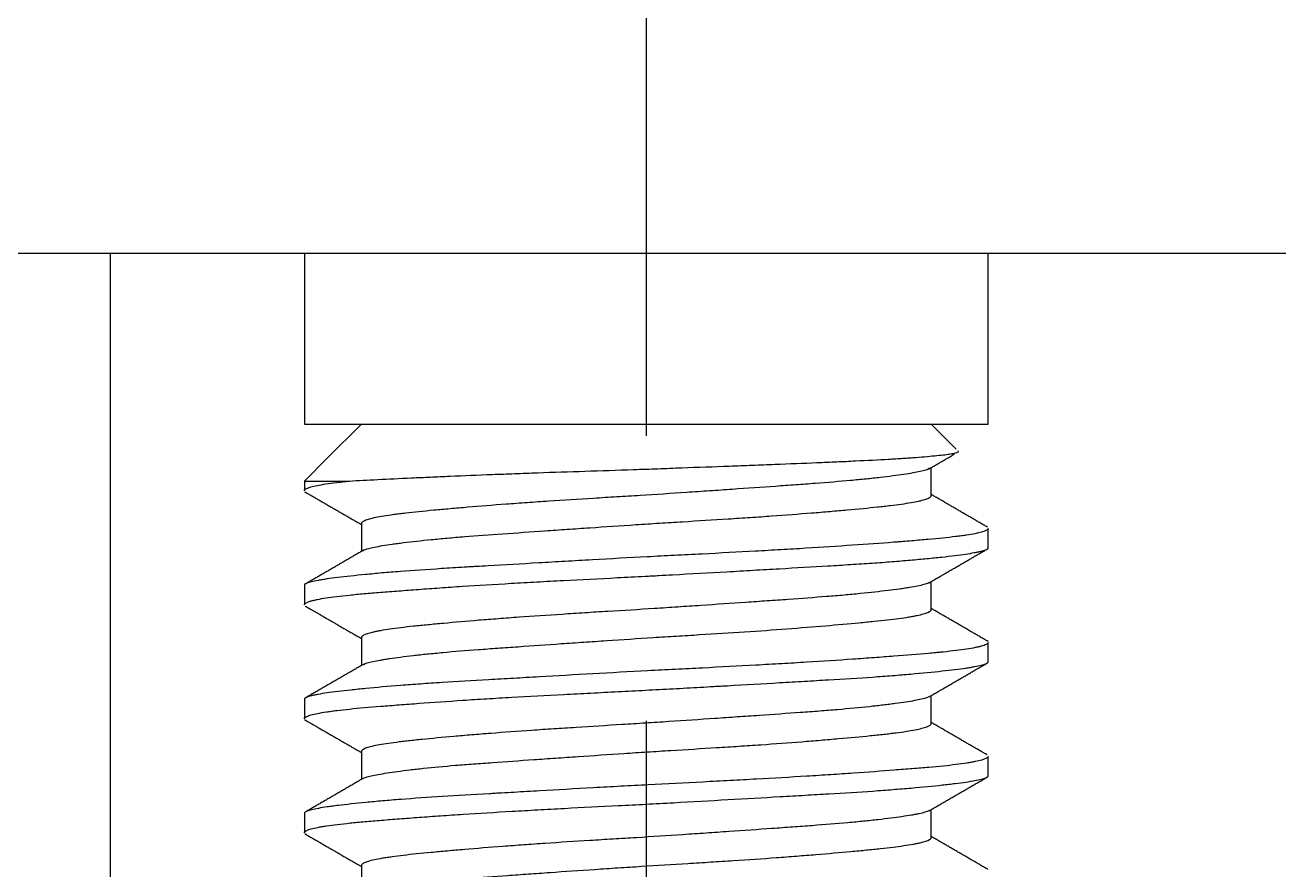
# Model space of a CAD drawing. Extents: x 0 to 790, y 0 to 579.
# Drawn here: x 522.93 to 533.93, y 266.38 to 273.79 of the extents above; entities that cross this region are included whole.
import ezdxf

# ---------------------------------------------------------------- set-up
doc = ezdxf.new("R2010")
doc.units = 0
doc.header["$LTSCALE"] = 10
doc.header["$MEASUREMENT"] = 0
doc.linetypes.add('CENTER', pattern=[2, 1.25, -0.25, 0.25, -0.25])
doc.layers.add('1', color=7, linetype='CONTINUOUS')

msp = doc.modelspace()

# ---------------------------------------------------------------- linework, layer by layer
at = {"layer": '1', "color": 1, "linetype": 'CENTER', "lineweight": -3}
msp.add_line((528.38, 282.686), (528.38, 209.789), dxfattribs=at)
at = {"layer": '1', "color": 7, "linetype": 'Continuous', "lineweight": -3}
for p, q in [((522.68, 271.789), (544.93, 271.789)), ((523.68, 260.79), (523.68, 271.789)), ((525.38, 271.789), (525.38, 270.705)), ((531.38, 270.289), (531.38, 271.789)), ((525.38, 270.705), (525.38, 270.289)), ((525.38, 270.289), (531.38, 270.289)), ((525.88, 270.289), (525.58, 269.989)), ((531.099, 270.07), (530.88, 270.289)), ((525.58, 269.989), (525.38, 269.789)), ((530.88, 269.662), (530.88, 269.908)), ((525.38, 269.789), (525.38, 269.705)), ((525.38, 269.789), (525.776, 269.789)), ((525.88, 269.417), (525.88, 269.171)), ((531.38, 269.206), (531.38, 269.373)), ((525.38, 268.874), (525.38, 268.705)), ((530.88, 268.662), (530.88, 268.908)), ((525.88, 268.416), (525.88, 268.171)), ((531.38, 268.205), (531.38, 268.373)), ((525.38, 267.873), (525.38, 267.705)), ((530.88, 267.662), (530.88, 267.908)), ((525.88, 267.417), (525.88, 267.171)), ((531.38, 267.206), (531.38, 267.374)), ((525.38, 266.873), (525.38, 266.705)), ((530.88, 266.662), (530.88, 266.908)), ((525.88, 266.416), (525.88, 266.171))]:
    msp.add_line(p, q, dxfattribs=at)
for points, knots in [([(525.776, 269.789), (525.851, 269.794), (525.934, 269.798), (526.116, 269.808), (526.214, 269.812), (526.347, 269.818), (526.374, 269.82), (526.429, 269.822), (526.457, 269.823), (526.542, 269.827), (526.6, 269.83), (526.777, 269.837), (526.9, 269.842), (527.093, 269.85), (527.158, 269.852), (527.258, 269.856), (527.292, 269.857), (527.36, 269.86), (527.394, 269.861), (527.564, 269.867), (527.702, 269.871), (527.982, 269.881), (528.124, 269.885), (528.303, 269.891), (528.339, 269.893), (528.411, 269.895), (528.517, 269.899), (528.623, 269.903), (528.833, 269.911), (528.972, 269.916), (529.142, 269.922), (529.176, 269.924), (529.244, 269.926), (529.278, 269.928), (529.378, 269.931), (529.443, 269.934), (529.636, 269.941), (529.759, 269.946), (529.936, 269.954), (529.994, 269.956), (530.079, 269.96), (530.106, 269.961), (530.161, 269.963), (530.188, 269.965), (530.319, 269.971), (530.416, 269.976), (530.549, 269.984), (530.591, 269.986), (530.651, 269.99), (530.671, 269.992), (530.709, 269.994), (530.727, 269.996), (530.817, 270.002), (530.878, 270.008), (530.981, 270.018), (531.022, 270.023), (531.061, 270.029), (531.068, 270.03), (531.081, 270.033), (531.086, 270.034), (531.101, 270.038), (531.109, 270.04), (531.119, 270.046), (531.12, 270.049), (531.116, 270.053)], [0, 0, 0, 0, 0.056696, 0.056696, 0.113391, 0.113391, 0.127565, 0.127565, 0.141739, 0.141739, 0.170087, 0.170087, 0.226783, 0.226783, 0.255131, 0.255131, 0.269305, 0.269305, 0.283479, 0.283479, 0.340174, 0.340174, 0.39687, 0.39687, 0.411044, 0.411044, 0.425218, 0.453566, 0.453566, 0.510261, 0.510261, 0.524435, 0.524435, 0.538609, 0.538609, 0.566957, 0.566957, 0.623653, 0.623653, 0.652001, 0.652001, 0.666175, 0.666175, 0.680349, 0.680349, 0.737044, 0.737044, 0.765392, 0.765392, 0.779566, 0.779566, 0.79374, 0.79374, 0.850436, 0.850436, 0.907131, 0.907131, 0.921305, 0.921305, 0.935479, 0.935479, 0.963827, 0.963827, 1, 1, 1, 1]), ([(530.867, 269.9), (530.866, 269.899), (530.864, 269.899), (530.847, 269.89), (530.821, 269.881), (530.763, 269.869), (530.742, 269.864), (530.693, 269.856), (530.667, 269.851), (530.579, 269.838), (530.51, 269.829), (530.412, 269.818), (530.392, 269.816), (530.35, 269.811), (530.329, 269.809), (530.264, 269.802), (530.218, 269.798), (530.076, 269.785), (529.973, 269.776), (529.835, 269.766), (529.806, 269.764), (529.749, 269.759), (529.721, 269.757), (529.633, 269.751), (529.574, 269.747), (529.392, 269.734), (529.266, 269.725), (529.102, 269.714), (529.069, 269.712), (529.003, 269.707), (528.969, 269.705), (528.869, 269.698), (528.802, 269.694), (528.6, 269.68), (528.464, 269.671), (528.293, 269.66), (528.258, 269.658), (528.189, 269.654), (528.155, 269.652), (528.053, 269.646), (527.985, 269.641), (527.784, 269.629), (527.653, 269.621), (527.492, 269.61), (527.46, 269.608), (527.396, 269.603), (527.365, 269.601), (527.271, 269.595), (527.21, 269.59), (527.032, 269.577), (526.92, 269.568), (526.787, 269.557), (526.76, 269.554), (526.709, 269.55), (526.683, 269.548), (526.608, 269.541), (526.561, 269.537), (526.424, 269.524), (526.342, 269.516), (526.251, 269.505), (526.233, 269.503), (526.199, 269.499), (526.182, 269.497), (526.134, 269.49), (526.105, 269.486), (526.025, 269.473), (525.982, 269.464), (525.934, 269.451), (525.921, 269.446), (525.899, 269.437), (525.891, 269.432), (525.882, 269.424), (525.88, 269.419), (525.88, 269.415)], [0, 0, 0, 0, 0.004742, 0.004742, 0.058621, 0.058621, 0.085561, 0.085561, 0.1125, 0.1125, 0.16638, 0.16638, 0.17985, 0.17985, 0.193319, 0.193319, 0.220259, 0.220259, 0.274138, 0.274138, 0.287608, 0.287608, 0.301078, 0.301078, 0.328018, 0.328018, 0.381897, 0.381897, 0.395367, 0.395367, 0.408837, 0.408837, 0.435776, 0.435776, 0.489656, 0.489656, 0.503126, 0.503126, 0.516595, 0.516595, 0.543535, 0.543535, 0.597414, 0.597414, 0.610884, 0.610884, 0.624354, 0.624354, 0.651294, 0.651294, 0.705173, 0.705173, 0.718643, 0.718643, 0.732113, 0.732113, 0.759052, 0.759052, 0.812932, 0.812932, 0.826402, 0.826402, 0.839872, 0.839872, 0.866811, 0.866811, 0.920691, 0.920691, 0.94763, 0.94763, 0.97457, 0.97457, 1, 1, 1, 1]), ([(525.38, 269.704), (525.38, 269.706), (525.38, 269.708), (525.387, 269.719), (525.425, 269.737), (525.513, 269.755), (525.598, 269.768), (525.629, 269.772), (525.698, 269.781), (525.736, 269.785), (525.776, 269.789)], [0, 0, 0, 0, 0.071776, 0.071776, 0.381184, 0.690592, 0.690592, 0.845296, 0.845296, 1, 1, 1, 1]), ([(525.892, 269.178), (525.896, 269.18), (525.9, 269.182), (525.91, 269.187), (525.916, 269.189), (525.928, 269.193), (525.935, 269.195), (525.973, 269.206), (526.015, 269.214), (526.092, 269.227), (526.134, 269.233), (526.182, 269.24), (526.216, 269.244), (526.233, 269.247), (526.324, 269.258), (526.404, 269.267), (526.538, 269.28), (526.585, 269.285), (526.658, 269.291), (526.683, 269.293), (526.734, 269.298), (526.76, 269.3), (526.892, 269.31), (527.004, 269.319), (527.239, 269.335), (527.362, 269.344), (527.523, 269.355), (527.555, 269.357), (527.62, 269.362), (527.653, 269.364), (527.751, 269.371), (527.817, 269.375), (528.016, 269.389), (528.152, 269.398), (528.323, 269.409), (528.358, 269.411), (528.426, 269.415), (528.461, 269.418), (528.563, 269.424), (528.631, 269.428), (528.833, 269.441), (528.966, 269.449), (529.13, 269.459), (529.163, 269.462), (529.228, 269.466), (529.26, 269.468), (529.356, 269.474), (529.418, 269.479), (529.601, 269.492), (529.718, 269.501), (529.857, 269.512), (529.885, 269.514), (529.939, 269.519), (529.966, 269.521), (530.044, 269.528), (530.095, 269.532), (530.239, 269.545), (530.327, 269.554), (530.428, 269.564), (530.447, 269.566), (530.485, 269.57), (530.503, 269.573), (530.556, 269.579), (530.589, 269.583), (530.68, 269.596), (530.73, 269.605), (530.78, 269.616), (530.79, 269.618), (530.807, 269.623), (530.815, 269.625), (530.837, 269.632), (530.849, 269.636), (530.872, 269.648), (530.88, 269.655), (530.88, 269.662)], [0, 0, 0, 0, 0.014008, 0.014008, 0.027478, 0.027478, 0.040948, 0.040948, 0.094827, 0.094827, 0.121767, 0.135237, 0.135237, 0.148706, 0.148706, 0.202586, 0.202586, 0.229525, 0.229525, 0.242995, 0.242995, 0.256465, 0.256465, 0.310344, 0.310344, 0.364224, 0.364224, 0.377693, 0.377693, 0.391163, 0.391163, 0.418103, 0.418103, 0.471982, 0.471982, 0.485452, 0.485452, 0.498922, 0.498922, 0.525861, 0.525861, 0.579741, 0.579741, 0.593211, 0.593211, 0.60668, 0.60668, 0.63362, 0.63362, 0.687499, 0.687499, 0.700969, 0.700969, 0.714439, 0.714439, 0.741379, 0.741379, 0.795258, 0.795258, 0.808728, 0.808728, 0.822197, 0.822197, 0.849137, 0.849137, 0.903016, 0.903016, 0.916486, 0.916486, 0.929956, 0.929956, 0.956896, 0.956896, 1, 1, 1, 1]), ([(531.38, 269.373), (531.38, 269.371), (531.379, 269.37), (531.376, 269.365), (531.374, 269.363), (531.367, 269.359), (531.363, 269.357), (531.339, 269.345), (531.308, 269.336), (531.241, 269.323), (531.216, 269.319), (531.173, 269.312), (531.158, 269.31), (531.127, 269.306), (531.11, 269.304), (531.024, 269.293), (530.944, 269.285), (530.807, 269.273), (530.759, 269.269), (530.683, 269.262), (530.644, 269.259), (530.603, 269.256), (530.576, 269.254), (530.562, 269.253), (530.436, 269.243), (530.316, 269.235), (530.06, 269.217), (529.924, 269.208), (529.744, 269.197), (529.708, 269.195), (529.635, 269.19), (529.598, 269.188), (529.487, 269.182), (529.412, 269.178), (529.185, 269.165), (529.029, 269.157), (528.829, 269.147), (528.788, 269.145), (528.708, 269.141), (528.668, 269.139), (528.547, 269.133), (528.467, 269.128), (528.226, 269.116), (528.066, 269.107), (527.867, 269.095), (527.827, 269.093), (527.747, 269.089), (527.708, 269.086), (527.59, 269.08), (527.513, 269.075), (527.284, 269.062), (527.137, 269.054), (526.958, 269.043), (526.922, 269.041), (526.869, 269.038), (526.852, 269.037), (526.817, 269.035), (526.731, 269.03), (526.648, 269.025), (526.455, 269.012), (526.334, 269.004), (526.194, 268.993), (526.167, 268.991), (526.113, 268.987), (526.087, 268.985), (526.009, 268.978), (525.961, 268.973), (525.823, 268.96), (525.743, 268.951), (525.639, 268.938), (525.607, 268.934), (525.563, 268.928), (525.55, 268.926), (525.524, 268.921), (525.512, 268.919), (525.455, 268.909), (525.423, 268.901), (525.393, 268.889), (525.386, 268.885), (525.381, 268.879), (525.38, 268.876), (525.38, 268.874), (525.38, 268.874), (525.38, 268.874)], [0, 0, 0, 0, 0.010879, 0.010879, 0.023708, 0.023708, 0.036536, 0.036536, 0.08785, 0.08785, 0.113507, 0.113507, 0.126335, 0.126335, 0.139163, 0.139163, 0.190477, 0.190477, 0.216134, 0.216134, 0.228962, 0.235376, 0.235376, 0.24179, 0.24179, 0.293104, 0.293104, 0.344418, 0.344418, 0.357246, 0.357246, 0.370074, 0.370074, 0.395731, 0.395731, 0.447045, 0.447045, 0.459873, 0.459873, 0.472702, 0.472702, 0.498358, 0.498358, 0.549672, 0.549672, 0.5625, 0.5625, 0.575329, 0.575329, 0.600986, 0.600986, 0.652299, 0.652299, 0.665127, 0.665127, 0.671542, 0.671542, 0.677956, 0.703613, 0.703613, 0.754926, 0.754926, 0.767755, 0.767755, 0.780583, 0.780583, 0.80624, 0.80624, 0.857553, 0.857553, 0.88321, 0.88321, 0.896039, 0.896039, 0.908867, 0.908867, 0.960181, 0.960181, 0.985837, 0.985837, 0.998666, 0.998666, 1, 1, 1, 1]), ([(525.38, 268.704), (525.38, 268.706), (525.38, 268.708), (525.388, 268.719), (525.407, 268.728), (525.446, 268.74), (525.455, 268.742), (525.474, 268.746), (525.485, 268.749), (525.518, 268.755), (525.543, 268.76), (525.628, 268.773), (525.696, 268.781), (525.796, 268.791), (525.817, 268.793), (525.86, 268.798), (525.882, 268.8), (525.951, 268.806), (526.047, 268.814), (526.153, 268.822), (526.264, 268.83), (526.322, 268.835), (526.412, 268.841), (526.443, 268.844), (526.505, 268.848), (526.537, 268.85), (526.634, 268.857), (526.7, 268.862), (526.903, 268.875), (527.045, 268.884), (527.23, 268.894), (527.267, 268.896), (527.343, 268.901), (527.381, 268.903), (527.496, 268.909), (527.574, 268.913), (527.808, 268.925), (527.966, 268.933), (528.207, 268.946), (528.287, 268.95), (528.389, 268.955), (528.409, 268.956), (528.45, 268.958), (528.51, 268.962), (528.571, 268.965), (528.771, 268.976), (528.93, 268.985), (529.164, 268.998), (529.241, 269.003), (529.357, 269.01), (529.395, 269.012), (529.471, 269.016), (529.509, 269.018), (529.694, 269.029), (529.837, 269.037), (530.041, 269.049), (530.107, 269.053), (530.204, 269.06), (530.236, 269.062), (530.3, 269.066), (530.331, 269.068), (530.422, 269.074), (530.48, 269.078), (530.591, 269.087), (530.698, 269.096), (530.795, 269.105), (530.864, 269.111), (530.887, 269.114), (530.931, 269.118), (530.952, 269.12), (531.054, 269.131), (531.123, 269.14), (531.209, 269.153), (531.235, 269.157), (531.269, 269.163), (531.285, 269.166), (531.299, 269.169), (531.308, 269.171), (531.313, 269.172), (531.35, 269.181), (531.37, 269.189), (531.379, 269.2), (531.38, 269.202), (531.38, 269.205)], [0, 0, 0, 0, 0.012295, 0.012295, 0.063524, 0.063524, 0.076331, 0.076331, 0.089139, 0.089139, 0.114754, 0.114754, 0.165983, 0.165983, 0.17879, 0.17879, 0.191598, 0.191598, 0.217213, 0.242827, 0.242827, 0.268442, 0.268442, 0.28125, 0.28125, 0.294057, 0.294057, 0.319672, 0.319672, 0.370901, 0.370901, 0.383709, 0.383709, 0.396516, 0.396516, 0.422131, 0.422131, 0.47336, 0.47336, 0.498975, 0.498975, 0.505379, 0.505379, 0.511782, 0.52459, 0.52459, 0.575819, 0.575819, 0.601434, 0.601434, 0.614241, 0.614241, 0.627049, 0.627049, 0.678278, 0.678278, 0.703893, 0.703893, 0.7167, 0.7167, 0.729508, 0.729508, 0.755123, 0.755123, 0.780737, 0.806352, 0.806352, 0.819159, 0.819159, 0.831967, 0.831967, 0.883196, 0.883196, 0.908811, 0.908811, 0.921618, 0.928022, 0.928022, 0.934426, 0.934426, 0.985655, 0.985655, 1, 1, 1, 1]), ([(530.864, 268.898), (530.861, 268.897), (530.857, 268.895), (530.842, 268.889), (530.83, 268.885), (530.783, 268.872), (530.741, 268.864), (530.675, 268.853), (530.662, 268.851), (530.632, 268.846), (530.617, 268.844), (530.57, 268.837), (530.537, 268.833), (530.428, 268.82), (530.347, 268.811), (530.234, 268.799), (530.211, 268.797), (530.163, 268.793), (530.139, 268.79), (530.065, 268.784), (530.014, 268.78), (529.855, 268.767), (529.743, 268.759), (529.595, 268.748), (529.565, 268.746), (529.503, 268.742), (529.472, 268.74), (529.379, 268.733), (529.316, 268.729), (529.125, 268.716), (528.994, 268.707), (528.826, 268.695), (528.792, 268.693), (528.724, 268.689), (528.69, 268.686), (528.587, 268.679), (528.519, 268.675), (528.315, 268.662), (528.179, 268.653), (528.01, 268.643), (527.976, 268.641), (527.908, 268.637), (527.874, 268.635), (527.773, 268.628), (527.707, 268.624), (527.512, 268.611), (527.385, 268.603), (527.233, 268.592), (527.202, 268.59), (527.142, 268.585), (527.112, 268.583), (527.024, 268.576), (526.967, 268.572), (526.801, 268.558), (526.698, 268.549), (526.554, 268.536), (526.508, 268.532), (526.441, 268.525), (526.42, 268.523), (526.378, 268.519), (526.358, 268.517), (526.259, 268.507), (526.19, 268.498), (526.101, 268.485), (526.073, 268.481), (526.036, 268.474), (526.024, 268.472), (526.002, 268.468), (525.992, 268.465), (525.943, 268.454), (525.916, 268.445), (525.891, 268.432), (525.885, 268.427), (525.881, 268.42), (525.88, 268.418), (525.88, 268.416), (525.88, 268.416), (525.88, 268.415)], [0, 0, 0, 0, 0.011895, 0.011895, 0.038928, 0.038928, 0.092994, 0.092994, 0.10651, 0.10651, 0.120027, 0.120027, 0.14706, 0.14706, 0.201125, 0.201125, 0.214642, 0.214642, 0.228158, 0.228158, 0.255191, 0.255191, 0.309257, 0.309257, 0.322773, 0.322773, 0.33629, 0.33629, 0.363323, 0.363323, 0.417389, 0.417389, 0.430905, 0.430905, 0.444421, 0.444421, 0.471454, 0.471454, 0.52552, 0.52552, 0.539037, 0.539037, 0.552553, 0.552553, 0.579586, 0.579586, 0.633652, 0.633652, 0.647168, 0.647168, 0.660685, 0.660685, 0.687718, 0.687718, 0.741783, 0.741783, 0.768816, 0.768816, 0.782333, 0.782333, 0.795849, 0.795849, 0.849915, 0.849915, 0.876948, 0.876948, 0.890464, 0.890464, 0.903981, 0.903981, 0.958047, 0.958047, 0.98508, 0.98508, 0.998596, 0.998596, 1, 1, 1, 1]), ([(525.893, 268.178), (525.894, 268.179), (525.896, 268.18), (525.915, 268.19), (525.943, 268.198), (526, 268.211), (526.022, 268.215), (526.059, 268.221), (526.072, 268.223), (526.099, 268.228), (526.113, 268.23), (526.188, 268.241), (526.256, 268.25), (526.374, 268.263), (526.415, 268.268), (526.481, 268.275), (526.503, 268.277), (526.55, 268.281), (526.573, 268.284), (526.693, 268.295), (526.796, 268.303), (526.961, 268.315), (527.046, 268.322), (527.135, 268.328), (527.195, 268.332), (527.225, 268.334), (527.378, 268.345), (527.504, 268.354), (527.699, 268.367), (527.797, 268.374), (527.898, 268.381), (527.965, 268.385), (528, 268.387), (528.169, 268.399), (528.305, 268.408), (528.509, 268.421), (528.577, 268.425), (528.679, 268.431), (528.713, 268.433), (528.78, 268.437), (528.814, 268.44), (528.983, 268.45), (529.115, 268.458), (529.37, 268.475), (529.493, 268.484), (529.733, 268.502), (529.845, 268.511), (530.057, 268.529), (530.155, 268.538), (530.27, 268.548), (530.292, 268.551), (530.336, 268.555), (530.357, 268.557), (530.418, 268.563), (530.457, 268.567), (530.566, 268.58), (530.629, 268.588), (530.696, 268.599), (530.709, 268.601), (530.733, 268.606), (530.744, 268.608), (530.776, 268.615), (530.795, 268.619), (530.842, 268.633), (530.863, 268.642), (530.876, 268.653), (530.878, 268.655), (530.879, 268.659), (530.88, 268.661), (530.88, 268.662)], [0, 0, 0, 0, 0.006897, 0.006897, 0.060776, 0.060776, 0.087716, 0.087716, 0.101186, 0.101186, 0.114656, 0.114656, 0.168535, 0.168535, 0.195475, 0.195475, 0.208944, 0.208944, 0.222414, 0.222414, 0.276294, 0.276294, 0.303233, 0.316703, 0.316703, 0.330173, 0.330173, 0.384052, 0.384052, 0.410992, 0.424462, 0.424462, 0.437932, 0.437932, 0.491811, 0.491811, 0.518751, 0.518751, 0.532221, 0.532221, 0.54569, 0.54569, 0.59957, 0.59957, 0.653449, 0.653449, 0.707329, 0.707329, 0.761208, 0.761208, 0.774678, 0.774678, 0.788148, 0.788148, 0.815087, 0.815087, 0.868967, 0.868967, 0.882436, 0.882436, 0.895906, 0.895906, 0.922846, 0.922846, 0.976725, 0.976725, 0.990195, 0.990195, 1, 1, 1, 1]), ([(531.38, 268.373), (531.379, 268.367), (531.373, 268.361), (531.35, 268.35), (531.337, 268.346), (531.314, 268.339), (531.305, 268.337), (531.286, 268.332), (531.275, 268.33), (531.22, 268.319), (531.164, 268.31), (531.061, 268.298), (531.024, 268.293), (530.974, 268.288), (530.964, 268.287), (530.943, 268.285), (530.932, 268.284), (530.9, 268.281), (530.878, 268.279), (530.764, 268.269), (530.662, 268.261), (530.496, 268.248), (530.439, 268.244), (530.348, 268.237), (530.318, 268.235), (530.255, 268.23), (530.223, 268.228), (530.062, 268.217), (529.926, 268.208), (529.714, 268.195), (529.642, 268.191), (529.531, 268.184), (529.493, 268.182), (529.417, 268.178), (529.379, 268.176), (529.187, 268.165), (529.031, 268.157), (528.794, 268.145), (528.714, 268.141), (528.594, 268.135), (528.554, 268.133), (528.473, 268.129), (528.432, 268.127), (528.229, 268.116), (528.069, 268.107), (527.752, 268.089), (527.596, 268.08), (527.403, 268.069), (527.365, 268.067), (527.289, 268.062), (527.252, 268.06), (527.14, 268.054), (527.068, 268.05), (526.854, 268.037), (526.718, 268.029), (526.556, 268.019), (526.524, 268.017), (526.461, 268.013), (526.43, 268.011), (526.339, 268.004), (526.281, 268), (526.113, 267.987), (526.011, 267.978), (525.896, 267.967), (525.873, 267.965), (525.829, 267.96), (525.808, 267.958), (525.747, 267.951), (525.71, 267.947), (525.605, 267.934), (525.548, 267.926), (525.491, 267.916), (525.48, 267.914), (525.46, 267.909), (525.451, 267.907), (525.426, 267.901), (525.413, 267.897), (525.388, 267.887), (525.38, 267.88), (525.38, 267.874)], [0, 0, 0, 0, 0.036125, 0.036125, 0.061781, 0.061781, 0.07461, 0.07461, 0.087438, 0.087438, 0.138752, 0.138752, 0.164409, 0.164409, 0.170823, 0.170823, 0.177237, 0.177237, 0.190066, 0.190066, 0.241379, 0.241379, 0.267036, 0.267036, 0.279865, 0.279865, 0.292693, 0.292693, 0.344007, 0.344007, 0.369663, 0.369663, 0.382492, 0.382492, 0.39532, 0.39532, 0.446634, 0.446634, 0.472291, 0.472291, 0.485119, 0.485119, 0.497948, 0.497948, 0.549261, 0.549261, 0.600575, 0.600575, 0.613403, 0.613403, 0.626232, 0.626232, 0.651889, 0.651889, 0.703202, 0.703202, 0.716031, 0.716031, 0.728859, 0.728859, 0.754516, 0.754516, 0.805829, 0.805829, 0.818658, 0.818658, 0.831486, 0.831486, 0.857143, 0.857143, 0.908457, 0.908457, 0.921285, 0.921285, 0.934114, 0.934114, 0.95977, 0.95977, 1, 1, 1, 1]), ([(525.38, 267.704), (525.38, 267.706), (525.381, 267.709), (525.384, 267.713), (525.386, 267.715), (525.391, 267.719), (525.393, 267.72), (525.397, 267.722), (525.408, 267.728), (525.424, 267.733), (525.471, 267.747), (525.516, 267.755), (525.587, 267.766), (525.602, 267.768), (525.633, 267.773), (525.65, 267.775), (525.702, 267.781), (525.739, 267.785), (525.859, 267.798), (525.95, 267.806), (526.102, 267.818), (526.156, 267.822), (526.268, 267.831), (526.327, 267.835), (526.507, 267.848), (526.635, 267.857), (526.838, 267.871), (526.908, 267.875), (527.016, 267.882), (527.052, 267.884), (527.125, 267.888), (527.162, 267.89), (527.347, 267.901), (527.499, 267.909), (527.733, 267.921), (527.812, 267.925), (527.931, 267.931), (527.972, 267.934), (528.052, 267.938), (528.093, 267.94), (528.213, 267.946), (528.294, 267.95), (528.454, 267.959), (528.614, 267.967), (528.774, 267.976), (528.893, 267.983), (528.933, 267.985), (528.993, 267.989), (529.013, 267.99), (529.052, 267.992), (529.072, 267.993), (529.249, 268.003), (529.401, 268.012), (529.623, 268.025), (529.696, 268.029), (529.803, 268.035), (529.838, 268.037), (529.908, 268.042), (529.943, 268.044), (530.115, 268.054), (530.244, 268.062), (530.424, 268.074), (530.482, 268.079), (530.594, 268.087), (530.648, 268.092), (530.802, 268.105), (530.894, 268.114), (531.055, 268.132), (531.124, 268.14), (531.197, 268.151), (531.21, 268.153), (531.236, 268.157), (531.248, 268.159), (531.282, 268.165), (531.302, 268.169), (531.35, 268.181), (531.37, 268.189), (531.378, 268.199), (531.379, 268.2), (531.379, 268.202), (531.38, 268.203), (531.38, 268.204)], [0, 0, 0, 0, 0.012726, 0.012726, 0.025554, 0.025554, 0.031968, 0.031968, 0.038382, 0.064039, 0.064039, 0.115353, 0.115353, 0.128181, 0.128181, 0.14101, 0.14101, 0.166666, 0.166666, 0.21798, 0.21798, 0.243637, 0.243637, 0.269294, 0.269294, 0.320607, 0.320607, 0.346264, 0.346264, 0.359092, 0.359092, 0.371921, 0.371921, 0.423235, 0.423235, 0.448891, 0.448891, 0.46172, 0.46172, 0.474548, 0.474548, 0.500205, 0.500205, 0.525862, 0.551519, 0.551519, 0.564347, 0.564347, 0.570761, 0.570761, 0.577175, 0.577175, 0.628489, 0.628489, 0.654146, 0.654146, 0.666974, 0.666974, 0.679803, 0.679803, 0.731116, 0.731116, 0.756773, 0.756773, 0.78243, 0.78243, 0.833743, 0.833743, 0.885057, 0.885057, 0.897885, 0.897885, 0.910714, 0.910714, 0.936371, 0.936371, 0.987684, 0.987684, 0.994099, 0.994099, 1, 1, 1, 1]), ([(530.864, 267.899), (530.858, 267.895), (530.85, 267.892), (530.834, 267.886), (530.827, 267.884), (530.812, 267.88), (530.803, 267.878), (530.777, 267.871), (530.756, 267.867), (530.688, 267.854), (530.631, 267.846), (530.548, 267.835), (530.531, 267.832), (530.495, 267.828), (530.476, 267.826), (530.419, 267.819), (530.379, 267.814), (530.252, 267.801), (530.158, 267.792), (530.032, 267.781), (530.006, 267.779), (529.953, 267.775), (529.926, 267.773), (529.844, 267.766), (529.788, 267.762), (529.616, 267.75), (529.496, 267.741), (529.339, 267.73), (529.307, 267.728), (529.243, 267.724), (529.21, 267.722), (529.113, 267.715), (529.047, 267.71), (528.848, 267.697), (528.714, 267.688), (528.51, 267.674), (528.441, 267.67), (528.303, 267.661), (528.235, 267.657), (528.031, 267.644), (527.896, 267.636), (527.698, 267.623), (527.632, 267.619), (527.535, 267.613), (527.502, 267.611), (527.438, 267.606), (527.407, 267.604), (527.25, 267.593), (527.131, 267.584), (526.959, 267.571), (526.903, 267.566), (526.822, 267.56), (526.795, 267.557), (526.742, 267.553), (526.717, 267.551), (526.59, 267.539), (526.498, 267.531), (526.372, 267.518), (526.332, 267.514), (526.275, 267.508), (526.257, 267.506), (526.221, 267.502), (526.204, 267.499), (526.122, 267.489), (526.066, 267.48), (525.998, 267.467), (525.979, 267.463), (525.952, 267.456), (525.944, 267.454), (525.93, 267.449), (525.923, 267.447), (525.894, 267.435), (525.881, 267.426), (525.88, 267.417), (525.88, 267.416), (525.88, 267.415)], [0, 0, 0, 0, 0.022492, 0.022492, 0.036008, 0.036008, 0.049525, 0.049525, 0.076558, 0.076558, 0.130624, 0.130624, 0.14414, 0.14414, 0.157656, 0.157656, 0.184689, 0.184689, 0.238755, 0.238755, 0.252272, 0.252272, 0.265788, 0.265788, 0.292821, 0.292821, 0.346887, 0.346887, 0.360403, 0.360403, 0.37392, 0.37392, 0.400953, 0.400953, 0.455018, 0.455018, 0.482051, 0.482051, 0.509084, 0.509084, 0.56315, 0.56315, 0.590183, 0.590183, 0.603699, 0.603699, 0.617216, 0.617216, 0.671282, 0.671282, 0.698315, 0.698315, 0.711831, 0.711831, 0.725347, 0.725347, 0.779413, 0.779413, 0.806446, 0.806446, 0.819963, 0.819963, 0.833479, 0.833479, 0.887545, 0.887545, 0.914578, 0.914578, 0.928094, 0.928094, 0.941611, 0.941611, 0.995677, 0.995677, 1, 1, 1, 1]), ([(525.894, 267.179), (525.901, 267.183), (525.91, 267.187), (525.927, 267.193), (525.934, 267.195), (525.949, 267.199), (525.958, 267.201), (525.985, 267.207), (526.005, 267.212), (526.075, 267.224), (526.131, 267.233), (526.231, 267.246), (526.267, 267.251), (526.324, 267.258), (526.344, 267.26), (526.385, 267.265), (526.405, 267.267), (526.512, 267.278), (526.605, 267.287), (526.757, 267.3), (526.809, 267.304), (526.891, 267.31), (526.919, 267.312), (526.975, 267.316), (527.004, 267.318), (527.147, 267.329), (527.267, 267.337), (527.455, 267.35), (527.519, 267.355), (527.616, 267.361), (527.649, 267.364), (527.715, 267.368), (527.748, 267.37), (527.914, 267.382), (528.048, 267.391), (528.251, 267.404), (528.32, 267.409), (528.422, 267.415), (528.457, 267.417), (528.526, 267.422), (528.56, 267.424), (528.73, 267.434), (528.864, 267.443), (529.062, 267.455), (529.127, 267.459), (529.224, 267.466), (529.256, 267.468), (529.321, 267.472), (529.352, 267.474), (529.509, 267.485), (529.629, 267.494), (529.8, 267.507), (529.883, 267.514), (529.963, 267.521), (530.015, 267.525), (530.041, 267.528), (530.168, 267.539), (530.26, 267.547), (530.387, 267.56), (530.446, 267.566), (530.501, 267.572), (530.537, 267.577), (530.554, 267.579), (530.637, 267.589), (530.692, 267.598), (530.76, 267.611), (530.79, 267.618), (530.814, 267.625), (530.829, 267.629), (530.836, 267.631), (530.866, 267.643), (530.878, 267.652), (530.88, 267.661), (530.88, 267.662), (530.88, 267.662)], [0, 0, 0, 0, 0.025043, 0.025043, 0.038536, 0.038536, 0.052029, 0.052029, 0.079015, 0.079015, 0.132988, 0.132988, 0.159974, 0.159974, 0.173467, 0.173467, 0.18696, 0.18696, 0.240933, 0.240933, 0.267919, 0.267919, 0.281412, 0.281412, 0.294905, 0.294905, 0.348877, 0.348877, 0.375863, 0.375863, 0.389356, 0.389356, 0.40285, 0.40285, 0.456822, 0.456822, 0.483808, 0.483808, 0.497301, 0.497301, 0.510794, 0.510794, 0.564767, 0.564767, 0.591753, 0.591753, 0.605246, 0.605246, 0.618739, 0.618739, 0.672711, 0.672711, 0.699698, 0.713191, 0.713191, 0.726684, 0.726684, 0.780656, 0.780656, 0.807642, 0.821135, 0.821135, 0.834628, 0.834628, 0.888601, 0.888601, 0.915587, 0.92908, 0.92908, 0.942573, 0.942573, 0.996545, 0.996545, 1, 1, 1, 1]), ([(531.38, 267.373), (531.38, 267.372), (531.379, 267.37), (531.375, 267.364), (531.369, 267.359), (531.341, 267.346), (531.31, 267.337), (531.255, 267.326), (531.237, 267.322), (531.218, 267.319), (531.204, 267.317), (531.198, 267.316), (531.162, 267.31), (531.131, 267.306), (531.028, 267.293), (530.949, 267.285), (530.813, 267.273), (530.765, 267.269), (530.688, 267.263), (530.662, 267.261), (530.609, 267.257), (530.582, 267.255), (530.443, 267.244), (530.324, 267.235), (530.132, 267.222), (530.066, 267.217), (529.963, 267.211), (529.929, 267.208), (529.859, 267.204), (529.823, 267.202), (529.645, 267.191), (529.498, 267.182), (529.27, 267.17), (529.193, 267.166), (529.076, 267.16), (529.036, 267.158), (528.956, 267.153), (528.917, 267.151), (528.717, 267.141), (528.558, 267.133), (528.317, 267.12), (528.237, 267.116), (528.116, 267.109), (528.076, 267.107), (527.995, 267.103), (527.955, 267.1), (527.755, 267.089), (527.599, 267.08), (527.37, 267.067), (527.295, 267.063), (527.184, 267.056), (527.128, 267.053), (527.073, 267.05), (527.037, 267.048), (527.019, 267.047), (526.857, 267.037), (526.72, 267.029), (526.463, 267.013), (526.342, 267.005), (526.2, 266.994), (526.172, 266.992), (526.118, 266.987), (526.04, 266.981), (525.967, 266.974), (525.829, 266.961), (525.748, 266.952), (525.66, 266.941), (525.643, 266.939), (525.611, 266.934), (525.595, 266.932), (525.552, 266.926), (525.526, 266.922), (525.458, 266.91), (525.425, 266.902), (525.399, 266.891), (525.395, 266.889), (525.388, 266.885), (525.385, 266.883), (525.381, 266.879), (525.38, 266.876), (525.38, 266.874)], [0, 0, 0, 0, 0.010058, 0.010058, 0.035715, 0.035715, 0.087028, 0.087028, 0.099857, 0.106271, 0.106271, 0.112685, 0.112685, 0.138342, 0.138342, 0.189656, 0.189656, 0.215312, 0.215312, 0.228141, 0.228141, 0.240969, 0.240969, 0.292283, 0.292283, 0.31794, 0.31794, 0.330768, 0.330768, 0.343597, 0.343597, 0.39491, 0.39491, 0.420567, 0.420567, 0.433396, 0.433396, 0.446224, 0.446224, 0.497538, 0.497538, 0.523195, 0.523195, 0.536023, 0.536023, 0.548851, 0.548851, 0.600165, 0.600165, 0.625822, 0.625822, 0.63865, 0.645065, 0.645065, 0.651479, 0.651479, 0.702792, 0.702792, 0.754106, 0.754106, 0.766934, 0.766934, 0.779763, 0.80542, 0.80542, 0.856733, 0.856733, 0.869562, 0.869562, 0.88239, 0.88239, 0.908047, 0.908047, 0.959361, 0.959361, 0.972189, 0.972189, 0.985018, 0.985018, 1, 1, 1, 1]), ([(525.38, 266.704), (525.38, 266.707), (525.381, 266.709), (525.389, 266.72), (525.408, 266.729), (525.456, 266.742), (525.475, 266.747), (525.504, 266.752), (525.509, 266.754), (525.521, 266.756), (525.54, 266.759), (525.56, 266.762), (525.632, 266.773), (525.701, 266.781), (525.821, 266.794), (525.864, 266.798), (525.933, 266.804), (525.957, 266.806), (526.005, 266.81), (526.08, 266.816), (526.16, 266.823), (526.271, 266.831), (526.329, 266.835), (526.449, 266.844), (526.511, 266.849), (526.608, 266.855), (526.641, 266.858), (526.708, 266.862), (526.742, 266.864), (526.912, 266.875), (527.054, 266.884), (527.276, 266.897), (527.351, 266.901), (527.466, 266.907), (527.504, 266.909), (527.582, 266.913), (527.621, 266.916), (527.818, 266.926), (527.977, 266.934), (528.216, 266.946), (528.297, 266.95), (528.417, 266.957), (528.458, 266.959), (528.538, 266.963), (528.579, 266.965), (528.781, 266.977), (529.099, 266.995), (529.404, 267.012), (529.591, 267.023), (529.628, 267.025), (529.701, 267.029), (529.809, 267.036), (529.914, 267.042), (530.117, 267.054), (530.246, 267.062), (530.397, 267.072), (530.427, 267.075), (530.486, 267.079), (530.514, 267.081), (530.598, 267.088), (530.652, 267.092), (530.804, 267.105), (530.895, 267.114), (530.996, 267.125), (531.016, 267.127), (531.054, 267.132), (531.072, 267.134), (531.124, 267.141), (531.156, 267.145), (531.241, 267.157), (531.286, 267.165), (531.327, 267.176), (531.334, 267.178), (531.347, 267.182), (531.353, 267.184), (531.368, 267.19), (531.374, 267.194), (531.379, 267.2), (531.38, 267.202), (531.38, 267.204)], [0, 0, 0, 0, 0.013137, 0.013137, 0.064451, 0.064451, 0.090108, 0.090108, 0.096522, 0.096522, 0.102936, 0.115764, 0.115764, 0.167078, 0.167078, 0.192735, 0.192735, 0.205563, 0.205563, 0.218392, 0.244049, 0.244049, 0.269705, 0.269705, 0.295362, 0.295362, 0.308191, 0.308191, 0.321019, 0.321019, 0.372333, 0.372333, 0.39799, 0.39799, 0.410818, 0.410818, 0.423646, 0.423646, 0.47496, 0.47496, 0.500617, 0.500617, 0.513445, 0.513445, 0.526274, 0.526274, 0.577587, 0.628901, 0.628901, 0.64173, 0.64173, 0.654558, 0.680215, 0.680215, 0.731528, 0.731528, 0.744357, 0.744357, 0.757185, 0.757185, 0.782842, 0.782842, 0.834156, 0.834156, 0.846984, 0.846984, 0.859813, 0.859813, 0.885469, 0.885469, 0.936783, 0.936783, 0.949612, 0.949612, 0.96244, 0.96244, 0.988097, 0.988097, 1, 1, 1, 1]), ([(530.867, 266.9), (530.865, 266.899), (530.862, 266.897), (530.841, 266.887), (530.813, 266.879), (530.763, 266.869), (530.753, 266.867), (530.73, 266.862), (530.718, 266.86), (530.68, 266.854), (530.653, 266.849), (530.562, 266.836), (530.492, 266.827), (530.393, 266.816), (530.372, 266.814), (530.33, 266.809), (530.308, 266.807), (530.242, 266.8), (530.195, 266.796), (530.05, 266.783), (529.946, 266.774), (529.78, 266.762), (529.723, 266.757), (529.634, 266.751), (529.604, 266.749), (529.544, 266.745), (529.513, 266.743), (529.36, 266.732), (529.233, 266.723), (529.038, 266.71), (528.971, 266.705), (528.87, 266.698), (528.837, 266.696), (528.769, 266.692), (528.735, 266.689), (528.565, 266.678), (528.43, 266.669), (528.225, 266.656), (528.157, 266.652), (528.055, 266.646), (528.02, 266.644), (527.952, 266.639), (527.919, 266.637), (527.751, 266.627), (527.62, 266.619), (527.429, 266.606), (527.366, 266.601), (527.273, 266.595), (527.243, 266.593), (527.182, 266.588), (527.152, 266.586), (527.004, 266.575), (526.892, 266.566), (526.735, 266.552), (526.684, 266.548), (526.61, 266.541), (526.586, 266.539), (526.539, 266.535), (526.516, 266.532), (526.403, 266.522), (526.322, 266.514), (526.215, 266.501), (526.165, 266.495), (526.121, 266.488), (526.092, 266.484), (526.078, 266.482), (526.013, 266.471), (525.972, 266.462), (525.927, 266.448), (525.915, 266.444), (525.9, 266.437), (525.896, 266.435), (525.889, 266.43), (525.886, 266.428), (525.881, 266.422), (525.88, 266.419), (525.88, 266.415)], [0, 0, 0, 0, 0.009483, 0.009483, 0.063362, 0.063362, 0.076832, 0.076832, 0.090302, 0.090302, 0.117242, 0.117242, 0.171121, 0.171121, 0.184591, 0.184591, 0.198061, 0.198061, 0.225, 0.225, 0.27888, 0.27888, 0.305819, 0.305819, 0.319289, 0.319289, 0.332759, 0.332759, 0.386638, 0.386638, 0.413578, 0.413578, 0.427048, 0.427048, 0.440518, 0.440518, 0.494397, 0.494397, 0.521337, 0.521337, 0.534807, 0.534807, 0.548277, 0.548277, 0.602156, 0.602156, 0.629096, 0.629096, 0.642565, 0.642565, 0.656035, 0.656035, 0.709915, 0.709915, 0.736854, 0.736854, 0.750324, 0.750324, 0.763794, 0.763794, 0.817673, 0.817673, 0.844613, 0.858083, 0.858083, 0.871553, 0.871553, 0.925432, 0.925432, 0.952372, 0.952372, 0.965841, 0.965841, 0.979311, 0.979311, 1, 1, 1, 1]), ([(525.396, 266.688), (525.394, 266.69), (525.392, 266.691), (525.387, 266.694), (525.385, 266.695), (525.383, 266.697)], [0, 0, 0, 0, 0.414736, 0.414736, 1, 1, 1, 1]), ([(525.893, 266.178), (525.894, 266.179), (525.896, 266.18), (525.902, 266.183), (525.907, 266.185), (525.924, 266.192), (525.937, 266.196), (525.986, 266.208), (526.03, 266.217), (526.097, 266.228), (526.112, 266.23), (526.141, 266.234), (526.157, 266.236), (526.205, 266.243), (526.24, 266.248), (526.35, 266.261), (526.433, 266.27), (526.547, 266.281), (526.57, 266.283), (526.619, 266.288), (526.643, 266.29), (526.718, 266.296), (526.77, 266.301), (526.93, 266.313), (527.042, 266.321), (527.191, 266.332), (527.222, 266.334), (527.283, 266.338), (527.314, 266.341), (527.408, 266.347), (527.471, 266.351), (527.663, 266.365), (527.795, 266.374), (527.996, 266.387), (528.063, 266.392), (528.2, 266.401), (528.269, 266.405), (528.473, 266.419), (528.609, 266.427), (528.811, 266.439), (528.878, 266.443), (528.979, 266.45), (529.012, 266.452), (529.078, 266.456), (529.111, 266.458), (529.273, 266.469), (529.399, 266.477), (529.581, 266.49), (529.64, 266.495), (529.727, 266.502), (529.756, 266.504), (529.813, 266.509), (529.841, 266.511), (529.978, 266.522), (530.08, 266.531), (530.222, 266.544), (530.268, 266.548), (530.333, 266.555), (530.354, 266.557), (530.396, 266.561), (530.416, 266.563), (530.513, 266.573), (530.581, 266.582), (530.668, 266.595), (530.708, 266.601), (530.743, 266.608), (530.764, 266.612), (530.774, 266.614), (530.821, 266.626), (530.848, 266.635), (530.871, 266.648), (530.876, 266.653), (530.879, 266.659), (530.88, 266.661), (530.88, 266.662)], [0, 0, 0, 0, 0.006142, 0.006142, 0.019612, 0.019612, 0.046552, 0.046552, 0.100431, 0.100431, 0.113901, 0.113901, 0.127371, 0.127371, 0.15431, 0.15431, 0.20819, 0.20819, 0.22166, 0.22166, 0.235129, 0.235129, 0.262069, 0.262069, 0.315948, 0.315948, 0.329418, 0.329418, 0.342888, 0.342888, 0.369828, 0.369828, 0.423707, 0.423707, 0.450647, 0.450647, 0.477586, 0.477586, 0.531466, 0.531466, 0.558405, 0.558405, 0.571875, 0.571875, 0.585345, 0.585345, 0.639224, 0.639224, 0.666164, 0.666164, 0.679634, 0.679634, 0.693104, 0.693104, 0.746983, 0.746983, 0.773923, 0.773923, 0.787393, 0.787393, 0.800862, 0.800862, 0.854742, 0.854742, 0.881681, 0.895151, 0.895151, 0.908621, 0.908621, 0.9625, 0.9625, 0.98944, 0.98944, 1, 1, 1, 1])]:
    msp.add_open_spline(points, degree=3, knots=knots, dxfattribs=at)
for points, degree in [([(530.862, 269.897), (531.084, 270.026)], 1), ([(525.382, 269.696), (525.631, 269.552), (525.88, 269.408)], 2), ([(531.372, 269.385), (531.126, 269.528), (530.88, 269.671)], 2), ([(525.898, 269.182), (525.641, 269.032), (525.384, 268.883)], 2), ([(530.859, 268.896), (531.116, 269.045), (531.373, 269.194)], 2), ([(525.388, 268.693), (525.634, 268.55), (525.88, 268.408)], 2), ([(531.378, 268.382), (531.129, 268.526), (530.88, 268.671)], 2), ([(525.9, 268.182), (525.642, 268.033), (525.385, 267.884)], 2), ([(530.86, 267.896), (531.118, 268.046), (531.375, 268.195)], 2), ([(525.382, 267.696), (525.631, 267.552), (525.88, 267.408)], 2), ([(531.371, 267.386), (531.126, 267.528), (530.88, 267.671)], 2), ([(530.861, 266.897), (531.119, 267.046), (531.376, 267.195)], 2), ([(525.9, 267.183), (525.643, 267.033), (525.386, 266.884)], 2), ([(525.388, 266.693), (525.634, 266.55), (525.88, 266.408)], 2), ([(531.377, 266.382), (531.129, 266.526), (530.88, 266.671)], 2)]:
    msp.add_open_spline(points, degree=degree, dxfattribs=at)

doc.saveas('drawing.dxf')
